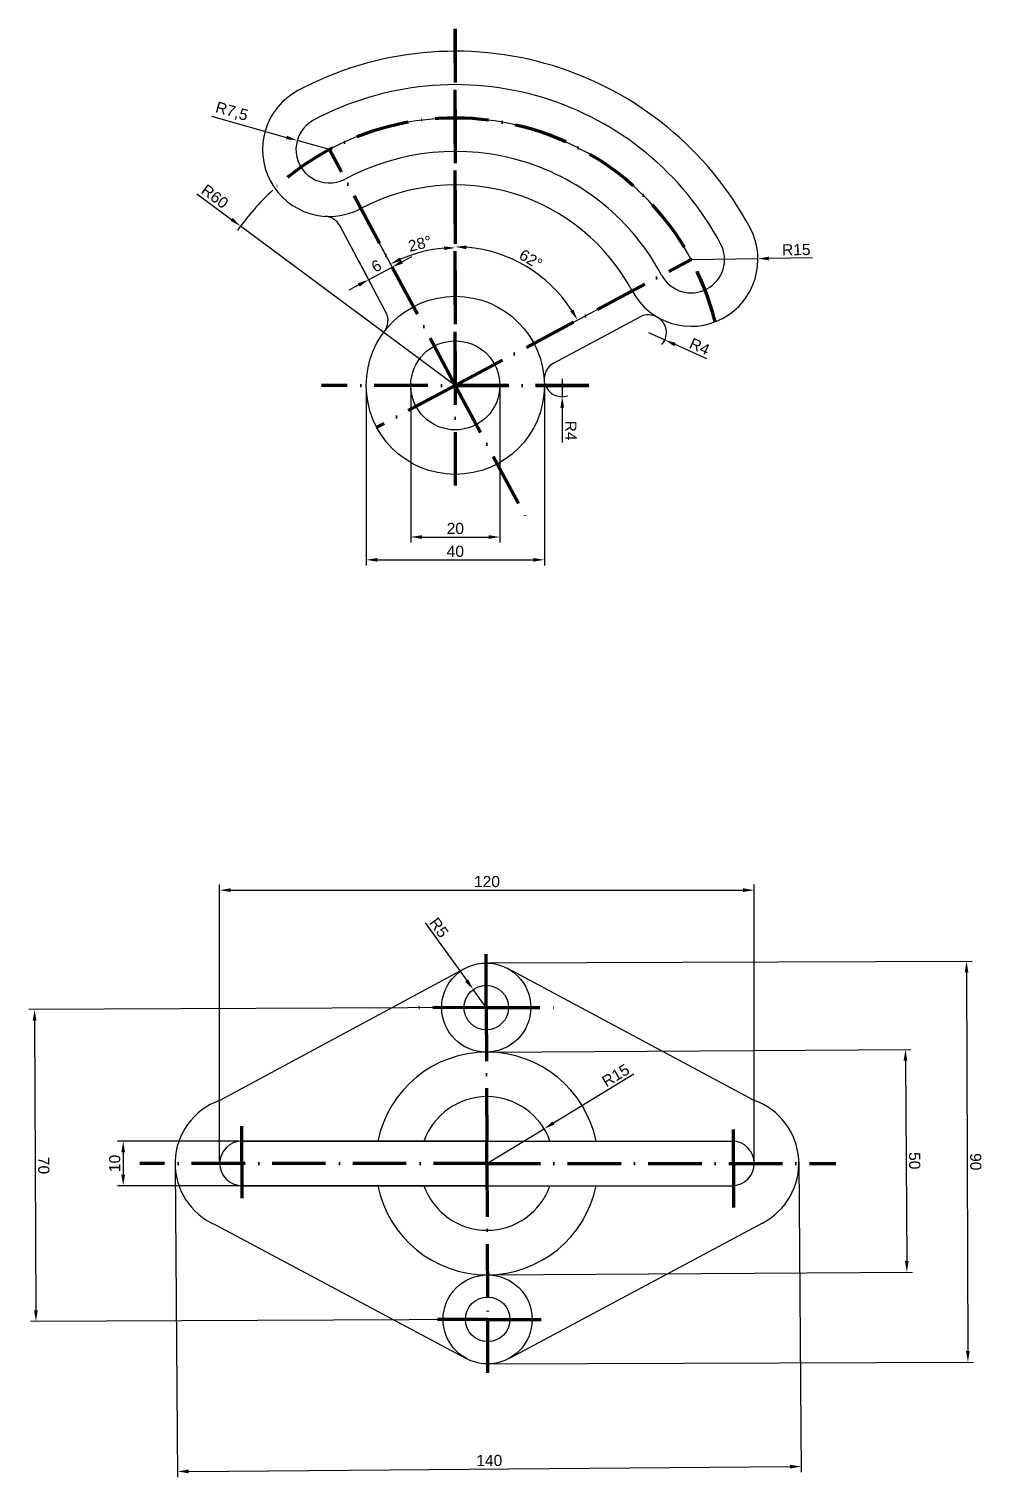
# Model space of a CAD drawing. Header units: millimetres. Extents: x 0 to 2925, y 0 to 4203.
# Drawn here: x 2222 to 2436.2, y 3870.3 to 4195.3 of the extents above; entities that cross this region are included whole.
import ezdxf

# ---------------------------------------------------------------- set-up
doc = ezdxf.new("R2010")
doc.units = ezdxf.units.MM
doc.linetypes.add('ACAD_ISO10W100', pattern=[18, 12, -3, 0, -3])
doc.styles.get("Standard").update_dxf_attribs({"font": 'arial.ttf'})
doc.dimstyles.new('ISO-25', dxfattribs={"dimtxt": 2.5, "dimasz": 2.5, "dimexe": 1.25, "dimexo": 0.625, "dimtad": 1, "dimtxsty": 'Standard', "dimcen": 2.5, "dimadec": 0, "dimazin": 0, "dimtfac": 1, "dimtmove": 0, "dimatfit": 3, "dimfxl": 1, "dimarcsym": 0})

# ---------------------------------------------------------------- blocks, each defined once
blk = doc.blocks.new('*D2')
at = {"color": 0, "lineweight": -2, "transparency": 16777216}
for p, q in [((2264.82, 3941.26), (2264.82, 4003.24)), ((2267.32, 4001.99), (2382.32, 4001.99)), ((2384.82, 3941.26), (2384.82, 4003.24))]:
    blk.add_line(p, q, dxfattribs=at)
at = {"color": 0, "lineweight": 100, "transparency": 16777216}
for points in [[(2267.32, 4002.41), (2267.32, 4001.58), (2264.82, 4001.99)], [(2382.32, 4002.41), (2382.32, 4001.58), (2384.82, 4001.99)]]:
    blk.add_solid(points, dxfattribs=at)
at = {"layer": 'Defpoints', "color": 0, "lineweight": 100, "transparency": 16777216}
for p in [(2384.82, 4001.99), (2264.82, 3940.64), (2384.82, 3940.64)]:
    blk.add_point(p, dxfattribs=at)
at = {"color": 0, "transparency": 16777216, "insert": (2324.82, 4003.9), "char_height": 2.5, "attachment_point": 5}
blk.add_mtext('120', dxfattribs=at)
blk = doc.blocks.new('*D3')
at = {"color": 0, "lineweight": -2, "transparency": 16777216}
for p, q in [((2269.19, 3945.64), (2241.93, 3945.64)), ((2243.18, 3943.14), (2243.18, 3938.14)), ((2269.19, 3935.64), (2241.93, 3935.64))]:
    blk.add_line(p, q, dxfattribs=at)
at = {"color": 0, "lineweight": 100, "transparency": 16777216}
for points in [[(2242.76, 3943.14), (2243.6, 3943.14), (2243.18, 3945.64)], [(2242.76, 3938.14), (2243.6, 3938.14), (2243.18, 3935.64)]]:
    blk.add_solid(points, dxfattribs=at)
at = {"layer": 'Defpoints', "color": 0, "lineweight": 100, "transparency": 16777216}
for p in [(2269.82, 3945.64), (2243.18, 3935.64), (2269.82, 3935.64)]:
    blk.add_point(p, dxfattribs=at)
at = {"color": 0, "transparency": 16777216, "insert": (2241.28, 3940.64), "char_height": 2.5, "attachment_point": 5, "rotation": 90}
blk.add_mtext('10', dxfattribs=at)
blk = doc.blocks.new('*D4')
at = {"color": 0, "lineweight": -2, "transparency": 16777216}
for p, q in [((2324.03, 3975.63), (2222.03, 3975.17)), ((2223.29, 3972.68), (2223.58, 3907.68)), ((2324.35, 3905.63), (2222.35, 3905.17))]:
    blk.add_line(p, q, dxfattribs=at)
at = {"color": 0, "lineweight": 100, "transparency": 16777216}
for points in [[(2223.71, 3972.68), (2222.87, 3972.67), (2223.28, 3975.18)], [(2224, 3907.68), (2223.17, 3907.67), (2223.6, 3905.18)]]:
    blk.add_solid(points, dxfattribs=at)
at = {"layer": 'Defpoints', "color": 0, "lineweight": 100, "transparency": 16777216}
for p in [(2324.66, 3975.64), (2223.6, 3905.18), (2324.98, 3905.64)]:
    blk.add_point(p, dxfattribs=at)
at = {"color": 0, "transparency": 16777216, "insert": (2225.34, 3940.18), "char_height": 2.5, "attachment_point": 5, "rotation": 270.2607}
blk.add_mtext('70', dxfattribs=at)
blk = doc.blocks.new('*D5')
at = {"color": 0, "lineweight": -2, "transparency": 16777216}
for p, q in [((2325.28, 3965.64), (2419.99, 3966.24)), ((2418.76, 3963.74), (2419.04, 3918.74)), ((2325.6, 3915.64), (2420.31, 3916.24))]:
    blk.add_line(p, q, dxfattribs=at)
at = {"color": 0, "lineweight": 100, "transparency": 16777216}
for points in [[(2419.17, 3963.74), (2418.34, 3963.73), (2418.74, 3966.24)], [(2419.46, 3918.74), (2418.63, 3918.73), (2419.06, 3916.24)]]:
    blk.add_solid(points, dxfattribs=at)
at = {"layer": 'Defpoints', "color": 0, "lineweight": 100, "transparency": 16777216}
for p in [(2324.66, 3965.64), (2324.98, 3915.64), (2419.06, 3916.24)]:
    blk.add_point(p, dxfattribs=at)
at = {"color": 0, "transparency": 16777216, "insert": (2420.8, 3941.25), "char_height": 2.5, "attachment_point": 5, "rotation": 270.3649}
blk.add_mtext('50', dxfattribs=at)
blk = doc.blocks.new('*D6')
at = {"color": 0, "lineweight": -2, "transparency": 16777216}
for p, q in [((2325.28, 3985.64), (2433.7, 3986.02)), ((2432.46, 3983.52), (2432.76, 3898.52)), ((2325.6, 3895.64), (2434.02, 3896.02))]:
    blk.add_line(p, q, dxfattribs=at)
at = {"color": 0, "lineweight": 100, "transparency": 16777216}
for points in [[(2432.88, 3983.52), (2432.04, 3983.52), (2432.45, 3986.02)], [(2433.18, 3898.52), (2432.34, 3898.52), (2432.77, 3896.02)]]:
    blk.add_solid(points, dxfattribs=at)
at = {"layer": 'Defpoints', "color": 0, "lineweight": 100, "transparency": 16777216}
for p in [(2324.66, 3985.64), (2324.98, 3895.64), (2432.77, 3896.02)]:
    blk.add_point(p, dxfattribs=at)
at = {"color": 0, "transparency": 16777216, "insert": (2434.51, 3941.02), "char_height": 2.5, "attachment_point": 5, "rotation": 270.2027}
blk.add_mtext('90', dxfattribs=at)
blk = doc.blocks.new('*D7')
at = {"color": 0, "lineweight": -2, "transparency": 16777216}
for p, q in [((2254.82, 3939.89), (2255.37, 3870.25)), ((2394.82, 3941), (2395.37, 3871.35)), ((2257.86, 3871.52), (2392.86, 3872.58))]:
    blk.add_line(p, q, dxfattribs=at)
at = {"color": 0, "lineweight": 100, "transparency": 16777216}
for points in [[(2257.86, 3871.94), (2257.86, 3871.1), (2255.36, 3871.5)], [(2392.85, 3873), (2392.86, 3872.17), (2395.36, 3872.6)]]:
    blk.add_solid(points, dxfattribs=at)
at = {"layer": 'Defpoints', "color": 0, "lineweight": 100, "transparency": 16777216}
for p in [(2254.82, 3940.52), (2394.81, 3941.62), (2395.36, 3872.6)]:
    blk.add_point(p, dxfattribs=at)
at = {"color": 0, "transparency": 16777216, "insert": (2325.34, 3873.95), "char_height": 2.5, "attachment_point": 5, "rotation": 0.4515}
blk.add_mtext('140', dxfattribs=at)
blk = doc.blocks.new('*D8')
at = {"color": 0, "lineweight": -2, "transparency": 16777216}
for p, q in [((2310.96, 3994.62), (2320.27, 3981.72)), ((2324.66, 3975.64), (2321.73, 3979.69))]:
    blk.add_line(p, q, dxfattribs=at)
at = {"color": 0, "lineweight": 100, "transparency": 16777216}
blk.add_solid([(2320.61, 3981.96), (2319.93, 3981.47), (2321.73, 3979.69)], dxfattribs=at)
at = {"layer": 'Defpoints', "color": 0, "lineweight": 100, "transparency": 16777216}
for p in [(2321.73, 3979.69), (2324.66, 3975.64)]:
    blk.add_point(p, dxfattribs=at)
at = {"color": 0, "transparency": 16777216, "insert": (2314.05, 3993.58), "char_height": 2.5, "attachment_point": 5, "rotation": 305.8144}
blk.add_mtext('R5', dxfattribs=at)
blk = doc.blocks.new('*D9')
at = {"color": 0, "lineweight": -2, "transparency": 16777216}
for p, q in [((2357.8, 3960.65), (2339.78, 3949.72)), ((2324.82, 3940.64), (2337.64, 3948.42))]:
    blk.add_line(p, q, dxfattribs=at)
at = {"color": 0, "lineweight": 100, "transparency": 16777216}
blk.add_solid([(2339.56, 3950.07), (2339.99, 3949.36), (2337.64, 3948.42)], dxfattribs=at)
at = {"layer": 'Defpoints', "color": 0, "lineweight": 100, "transparency": 16777216}
for p in [(2337.64, 3948.42), (2324.82, 3940.64)]:
    blk.add_point(p, dxfattribs=at)
at = {"color": 0, "transparency": 16777216, "insert": (2353.71, 3960.4), "char_height": 2.5, "attachment_point": 5, "rotation": 31.2543}
blk.add_mtext('R15', dxfattribs=at)
blk = doc.blocks.new('*D24')
at = {"color": 0, "linetype": 'ByBlock', "lineweight": -2, "transparency": 16777216}
for p, q in [((2307.72, 4114.67), (2307.72, 4080.01)), ((2327.72, 4114.67), (2327.72, 4080.01)), ((2310.22, 4081.26), (2325.22, 4081.26))]:
    blk.add_line(p, q, dxfattribs=at)
at = {"color": 0, "linetype": 'ByBlock', "lineweight": 100, "transparency": 16777216}
for points in [[(2310.22, 4081.67), (2310.22, 4080.84), (2307.72, 4081.26)], [(2325.22, 4081.67), (2325.22, 4080.84), (2327.72, 4081.26)]]:
    blk.add_solid(points, dxfattribs=at)
at = {"layer": 'Defpoints', "color": 0, "linetype": 'ByBlock', "lineweight": 100, "transparency": 16777216}
for p in [(2307.72, 4115.3), (2327.72, 4115.3), (2327.72, 4081.26)]:
    blk.add_point(p, dxfattribs=at)
at = {"color": 0, "linetype": 'ByBlock', "lineweight": 100, "transparency": 16777216, "insert": (2317.72, 4083.16), "char_height": 2.5, "attachment_point": 5}
blk.add_mtext('20', dxfattribs=at)
blk = doc.blocks.new('*D25')
at = {"color": 0, "linetype": 'ByBlock', "lineweight": -2, "transparency": 16777216}
for p, q in [((2297.72, 4114.67), (2297.72, 4074.89)), ((2337.72, 4114.67), (2337.72, 4074.89)), ((2300.22, 4076.14), (2335.22, 4076.14))]:
    blk.add_line(p, q, dxfattribs=at)
at = {"color": 0, "linetype": 'ByBlock', "lineweight": 100, "transparency": 16777216}
for points in [[(2300.22, 4076.55), (2300.22, 4075.72), (2297.72, 4076.14)], [(2335.22, 4076.55), (2335.22, 4075.72), (2337.72, 4076.14)]]:
    blk.add_solid(points, dxfattribs=at)
at = {"layer": 'Defpoints', "color": 0, "linetype": 'ByBlock', "lineweight": 100, "transparency": 16777216}
for p in [(2297.72, 4115.3), (2337.72, 4115.3), (2337.72, 4076.14)]:
    blk.add_point(p, dxfattribs=at)
at = {"color": 0, "linetype": 'ByBlock', "lineweight": 100, "transparency": 16777216, "insert": (2317.72, 4078.04), "char_height": 2.5, "attachment_point": 5}
blk.add_mtext('40', dxfattribs=at)
blk = doc.blocks.new('*D26')
at = {"color": 0, "linetype": 'ByBlock', "lineweight": -2, "transparency": 16777216}
for p, q in [((2301.32, 4146.01), (2304.14, 4140.73)), ((2296.03, 4143.18), (2298.84, 4137.91)), ((2298.26, 4139.01), (2303.55, 4141.84)), ((2305.75, 4143.01), (2307.96, 4144.19)), ((2296.05, 4137.83), (2293.84, 4136.66))]:
    blk.add_line(p, q, dxfattribs=at)
at = {"color": 0, "linetype": 'ByBlock', "lineweight": 100, "transparency": 16777216}
for points in [[(2305.56, 4143.38), (2305.95, 4142.65), (2303.55, 4141.84)], [(2295.85, 4138.2), (2296.25, 4137.47), (2298.26, 4139.01)]]:
    blk.add_solid(points, dxfattribs=at)
at = {"layer": 'Defpoints', "color": 0, "linetype": 'ByBlock', "lineweight": 100, "transparency": 16777216}
for p in [(2301.03, 4146.56), (2295.73, 4143.73), (2303.55, 4141.84)]:
    blk.add_point(p, dxfattribs=at)
at = {"color": 0, "linetype": 'ByBlock', "lineweight": 100, "transparency": 16777216, "insert": (2300.01, 4142.1), "char_height": 2.5, "attachment_point": 5, "rotation": 28.1023}
blk.add_mtext('6', dxfattribs=at)
blk = doc.blocks.new('*D27')
at = {"color": 0, "linetype": 'ByBlock', "lineweight": -2, "transparency": 16777216}
blk.add_arc((2317.72, 4115.3), 31.09, 32.7115, 85.3908, dxfattribs=at)
at = {"color": 0, "linetype": 'ByBlock', "lineweight": 100, "transparency": 16777216}
for points in [[(2320.2, 4145.87), (2320.23, 4146.7), (2317.72, 4146.38)], [(2344.23, 4132.31), (2343.51, 4131.89), (2345.14, 4129.94)]]:
    blk.add_solid(points, dxfattribs=at)
at = {"layer": 'Defpoints', "color": 0, "linetype": 'ByBlock', "lineweight": 100, "transparency": 16777216}
for p in [(2317.72, 4195.3), (2370.65, 4143.56), (2338.22, 4138.67), (2317.72, 4115.3), (2317.72, 4092.3)]:
    blk.add_point(p, dxfattribs=at)
at = {"color": 0, "linetype": 'ByBlock', "lineweight": 100, "transparency": 16777216, "insert": (2334.68, 4143.59), "char_height": 2.5, "attachment_point": 5, "rotation": 329.0511}
blk.add_mtext('62°', dxfattribs=at)
blk = doc.blocks.new('*D28')
at = {"color": 0, "linetype": 'ByBlock', "lineweight": -2, "transparency": 16777216}
blk.add_arc((2317.72, 4115.3), 30.88, 94.6402, 113.462, dxfattribs=at)
at = {"color": 0, "linetype": 'ByBlock', "lineweight": 100, "transparency": 16777216}
for points in [[(2315.2, 4146.49), (2315.24, 4145.66), (2317.72, 4146.18)], [(2305.61, 4143.25), (2305.24, 4144), (2303.17, 4142.54)]]:
    blk.add_solid(points, dxfattribs=at)
at = {"layer": 'Defpoints', "color": 0, "linetype": 'ByBlock', "lineweight": 100, "transparency": 16777216}
for p in [(2317.72, 4195.3), (2289.46, 4168.23), (2312.69, 4145.77), (2317.72, 4115.3), (2317.72, 4092.3)]:
    blk.add_point(p, dxfattribs=at)
at = {"color": 0, "linetype": 'ByBlock', "lineweight": 100, "transparency": 16777216, "insert": (2309.76, 4147.1), "char_height": 2.5, "attachment_point": 5, "rotation": 14.0511}
blk.add_mtext('28°', dxfattribs=at)
blk = doc.blocks.new('*D29')
at = {"color": 0, "linetype": 'ByBlock', "lineweight": -2, "transparency": 16777216}
for p, q in [((2370.65, 4143.56), (2385.64, 4143.74)), ((2397.89, 4143.89), (2388.14, 4143.77))]:
    blk.add_line(p, q, dxfattribs=at)
at = {"color": 0, "linetype": 'ByBlock', "lineweight": 100, "transparency": 16777216}
blk.add_solid([(2388.14, 4144.19), (2388.15, 4143.36), (2385.64, 4143.74)], dxfattribs=at)
at = {"layer": 'Defpoints', "color": 0, "linetype": 'ByBlock', "lineweight": 100, "transparency": 16777216}
for p in [(2370.65, 4143.56), (2385.64, 4143.74)]:
    blk.add_point(p, dxfattribs=at)
at = {"color": 0, "linetype": 'ByBlock', "lineweight": 100, "transparency": 16777216, "insert": (2394.24, 4145.75), "char_height": 2.5, "attachment_point": 5, "rotation": 0.6929}
blk.add_mtext('R15', dxfattribs=at)
blk = doc.blocks.new('*D30')
at = {"color": 0, "linetype": 'ByBlock', "lineweight": -2, "transparency": 16777216}
for p, q in [((2262.99, 4175.72), (2279.83, 4170.95)), ((2289.46, 4168.23), (2282.24, 4170.27))]:
    blk.add_line(p, q, dxfattribs=at)
at = {"color": 0, "linetype": 'ByBlock', "lineweight": 100, "transparency": 16777216}
blk.add_solid([(2279.95, 4171.35), (2279.72, 4170.55), (2282.24, 4170.27)], dxfattribs=at)
at = {"layer": 'Defpoints', "color": 0, "linetype": 'ByBlock', "lineweight": 100, "transparency": 16777216}
for p in [(2282.24, 4170.27), (2289.46, 4168.23)]:
    blk.add_point(p, dxfattribs=at)
at = {"color": 0, "linetype": 'ByBlock', "lineweight": 100, "transparency": 16777216, "insert": (2267.51, 4176.64), "char_height": 2.5, "attachment_point": 5, "rotation": 344.1929}
blk.add_mtext('R7,5', dxfattribs=at)
blk = doc.blocks.new('*D31')
at = {"color": 0, "linetype": 'ByBlock', "lineweight": -2, "transparency": 16777216}
for p, q in [((2259.72, 4158.32), (2267.52, 4152.53)), ((2317.72, 4115.3), (2269.53, 4151.04))]:
    blk.add_line(p, q, dxfattribs=at)
blk.add_arc((2317.72, 4115.3), 60, 133.0606, 144.6294, dxfattribs=at)
at = {"color": 0, "linetype": 'ByBlock', "lineweight": 100, "transparency": 16777216}
blk.add_solid([(2267.77, 4152.87), (2267.27, 4152.2), (2269.53, 4151.04)], dxfattribs=at)
at = {"layer": 'Defpoints', "color": 0, "linetype": 'ByBlock', "lineweight": 100, "transparency": 16777216}
for p in [(2269.53, 4151.04), (2317.72, 4115.3)]:
    blk.add_point(p, dxfattribs=at)
at = {"color": 0, "linetype": 'ByBlock', "lineweight": 100, "transparency": 16777216, "insert": (2263.75, 4157.7), "char_height": 2.5, "attachment_point": 5, "rotation": 323.4358}
blk.add_mtext('R60', dxfattribs=at)
blk = doc.blocks.new('*D32')
at = {"color": 0, "linetype": 'ByBlock', "lineweight": -2, "transparency": 16777216}
for p, q in [((2361.1, 4127.13), (2364.75, 4125.49)), ((2374.18, 4121.23), (2367.03, 4124.46))]:
    blk.add_line(p, q, dxfattribs=at)
blk.add_arc((2361.1, 4127.13), 4, 317.801, 50.9067, dxfattribs=at)
at = {"color": 0, "linetype": 'ByBlock', "lineweight": 100, "transparency": 16777216}
blk.add_solid([(2367.2, 4124.84), (2366.86, 4124.08), (2364.75, 4125.49)], dxfattribs=at)
at = {"layer": 'Defpoints', "color": 0, "linetype": 'ByBlock', "lineweight": 100, "transparency": 16777216}
for p in [(2361.1, 4127.13), (2364.75, 4125.49)]:
    blk.add_point(p, dxfattribs=at)
at = {"color": 0, "linetype": 'ByBlock', "lineweight": 100, "transparency": 16777216, "insert": (2372.55, 4124.02), "char_height": 2.5, "attachment_point": 5, "rotation": 335.7059}
blk.add_mtext('R4', dxfattribs=at)
blk = doc.blocks.new('*D33')
at = {"color": 0, "linetype": 'ByBlock', "lineweight": -2, "transparency": 16777216}
for p, q in [((2341.67, 4116.76), (2341.71, 4112.76)), ((2341.81, 4102.49), (2341.74, 4110.26))]:
    blk.add_line(p, q, dxfattribs=at)
blk.add_arc((2341.67, 4116.76), 4, 192.4304, 288.4591, dxfattribs=at)
at = {"color": 0, "linetype": 'ByBlock', "lineweight": 100, "transparency": 16777216}
blk.add_solid([(2342.15, 4110.26), (2341.32, 4110.25), (2341.71, 4112.76)], dxfattribs=at)
at = {"layer": 'Defpoints', "color": 0, "linetype": 'ByBlock', "lineweight": 100, "transparency": 16777216}
for p in [(2341.67, 4116.76), (2341.71, 4112.76)]:
    blk.add_point(p, dxfattribs=at)
at = {"color": 0, "linetype": 'ByBlock', "lineweight": 100, "transparency": 16777216, "insert": (2343.66, 4105.14), "char_height": 2.5, "attachment_point": 5, "rotation": 270.5542}
blk.add_mtext('R4', dxfattribs=at)

msp = doc.modelspace()

# ---------------------------------------------------------------- linework, layer by layer
at = {"color": 242, "linetype": 'ACAD_ISO10W100', "lineweight": 100, "true_color": 0xcd2027}
for p, q in [((2317.719, 4115.3), (2317.719, 4195.3)), ((2317.719, 4195.3), (2317.719, 4092.3)), ((2317.719, 4115.3), (2289.456, 4168.226)), ((2317.719, 4115.3), (2370.645, 4143.563)), ((2347.719, 4115.3), (2287.719, 4115.3)), ((2317.719, 4115.3), (2300.076, 4105.879)), ((2317.719, 4115.3), (2347.719, 4115.3)), ((2317.719, 4115.3), (2333.474, 4085.795)), ((2324.657, 3975.636), (2324.657, 3990.409)), ((2324.657, 3975.636), (2309.251, 3975.566)), ((2324.657, 3975.636), (2324.817, 3940.637)), ((2324.657, 3975.636), (2341.884, 3975.636)), ((2269.817, 3940.637), (2269.817, 3949.039)), ((2380.19, 3940.637), (2380.19, 3948.253)), ((2324.817, 3940.637), (2324.817, 3945.637)), ((2324.817, 3940.637), (2246.93, 3940.637)), ((2269.817, 3940.637), (2269.817, 3932.882)), ((2324.817, 3940.637), (2324.976, 3905.637)), ((2324.817, 3940.637), (2324.817, 3935.637)), ((2324.817, 3940.637), (2403.102, 3940.637)), ((2380.19, 3940.637), (2380.19, 3930.777)), ((2324.976, 3905.637), (2313.691, 3905.586)), ((2324.976, 3905.637), (2324.976, 3892.469)), ((2324.976, 3905.637), (2339.233, 3905.637))]:
    msp.add_line(p, q, dxfattribs=at)
for p, q in [((2308.298, 4132.942), (2296.521, 4154.995)), ((2302.149, 4131.719), (2291.773, 4151.149)), ((2335.361, 4124.721), (2357.413, 4136.497)), ((2339.79, 4120.284), (2359.22, 4130.66)), ((2264.817, 3954.779), (2319.917, 3984.442)), ((2384.817, 3954.779), (2329.376, 3984.453)), ((2324.817, 3945.637), (2269.817, 3945.637)), ((2269.817, 3945.637), (2379.817, 3945.637)), ((2324.817, 3940.637), (2324.817, 3945.637)), ((2324.817, 3940.637), (2324.817, 3935.637)), ((2324.817, 3935.637), (2269.817, 3935.637)), ((2269.817, 3935.637), (2379.817, 3935.637)), ((2263.929, 3926.841), (2320.273, 3896.812)), ((2386.627, 3927.272), (2329.971, 3896.968))]:
    msp.add_line(p, q)
for centre, radius in [((2317.719, 4115.3), 20), ((2317.719, 4115.3), 10), ((2324.657, 3975.636), 10), ((2324.657, 3975.636), 5), ((2324.976, 3905.637), 10), ((2324.976, 3905.637), 5)]:
    msp.add_circle(centre, radius)
for centre, radius, start, end in [((2317.719, 4115.3), 75, 28.10226, 118.10226), ((2289.456, 4168.226), 15, 118.10226, 298.10226), ((2317.719, 4115.3), 67.5, 28.10226, 118.10226), ((2289.456, 4168.226), 7.5, 118.10225, 298.10225), ((2317.719, 4115.3), 60, 28.10226, 118.10226), ((2317.719, 4115.3), 52.5, 28.10226, 118.10226), ((2317.719, 4115.3), 45, 28.10226, 118.10226), ((2317.719, 4115.3), 45, 28.10226, 118.10226), ((2288.245, 4149.265), 4, 28.10226, 86.34539), ((2370.645, 4143.563), 15, 208.10226, 28.10226), ((2370.645, 4143.563), 7.5, 208.10226, 28.10226), ((2298.62, 4129.835), 4, 322.72657, 28.10226), ((2361.105, 4127.131), 4, 59.85912, 118.10226), ((2341.674, 4116.756), 4, 118.10226, 183.47794), ((2324.817, 3940.637), 25, 11.53696, 168.46304), ((2269.817, 3940.637), 15, 109.47122, 246.89001), ((2324.817, 3940.637), 15, 19.47122, 160.52878), ((2379.817, 3940.637), 15, 297.00023, 70.52878), ((2269.817, 3940.637), 5, 90, 270), ((2379.817, 3940.637), 5, 270, 90), ((2324.817, 3940.637), 25, 191.53696, 348.46304), ((2324.817, 3940.637), 15, 199.47122, 340.52878)]:
    msp.add_arc(centre, radius, start, end)
msp.add_arc((2317.719, 4115.3), 60, 13.74074, 132.46377, dxfattribs=at)

# ---------------------------------------------------------------- dimensions: what is measured, and where the dimension line sits
at = {"color": 18, "linetype": 'ByBlock', "lineweight": 100, "true_color": 0x000000}
for base, line1, line2, picture, middle in [((2312.693, 4145.765), ((2317.719, 4195.3), (2317.719, 4092.3)), ((2317.719, 4115.3), (2289.456, 4168.226)), '*D28', (2309.76, 4147.098)), ((2338.221, 4138.665), ((2317.719, 4115.3), (2370.645, 4143.563)), ((2317.719, 4195.3), (2317.719, 4092.3)), '*D27', (2334.683, 4143.59))]:
    dim = msp.add_angular_dim_2l(base=base, line1=line1, line2=line2, dimstyle='ISO-25', dxfattribs=at)
    dim.commit()
    dim.dimension.update_dxf_attribs({"geometry": picture, "text_midpoint": middle})
for center, mpoint, picture, middle in [((2289.456, 4168.226), (2282.239, 4170.269), '*D30', (2266.937, 4174.602)), ((2361.105, 4127.131), (2364.75, 4125.486), '*D32', (2371.775, 4122.315))]:
    dim = msp.add_radius_dim(center=center, mpoint=mpoint, dimstyle='ISO-25', dxfattribs=at)
    dim.commit()
    dim.dimension.update_dxf_attribs({"geometry": picture, "text_midpoint": middle, "dimtype": 164})
for center, mpoint, picture, middle in [((2317.719, 4115.3), (2269.527, 4151.043), '*D31', (2263.746, 4157.698)), ((2370.645, 4143.563), (2385.644, 4143.744), '*D29', (2394.242, 4145.749)), ((2341.674, 4116.756), (2341.713, 4112.756), '*D33', (2343.662, 4105.139))]:
    dim = msp.add_radius_dim(center=center, mpoint=mpoint, dimstyle='ISO-25', dxfattribs=at)
    dim.commit()
    dim.dimension.update_dxf_attribs({"geometry": picture, "text_midpoint": middle})
dim = msp.add_aligned_dim(p1=(2295.733, 4143.734), p2=(2301.026, 4146.56), distance=-5.354, dimstyle='ISO-25', dxfattribs=at)
dim.commit()
dim.dimension.update_dxf_attribs({"geometry": '*D26', "text_midpoint": (2300.006, 4142.101)})
for base, p1, p2, picture, middle in [((2337.719, 4076.137), (2297.719, 4115.3), (2337.719, 4115.3), '*D25', (2317.719, 4078.038)), ((2327.719, 4081.258), (2307.719, 4115.3), (2327.719, 4115.3), '*D24', (2317.719, 4083.159))]:
    dim = msp.add_linear_dim(base=base, p1=p1, p2=p2, dimstyle='ISO-25', dxfattribs=at)
    dim.commit()
    dim.dimension.update_dxf_attribs({"geometry": picture, "text_midpoint": middle})
dim = msp.add_linear_dim(base=(2384.817, 4001.994), p1=(2264.817, 3940.637), p2=(2384.817, 3940.637), dimstyle='ISO-25')
dim.commit()
dim.dimension.update_dxf_attribs({"geometry": '*D2', "text_midpoint": (2324.817, 4003.895)})
for center, mpoint, picture, middle in [((2324.657, 3975.636), (2321.732, 3979.691), '*D8', (2312.509, 3992.472)), ((2324.817, 3940.637), (2337.64, 3948.419), '*D9', (2354.701, 3958.774))]:
    dim = msp.add_radius_dim(center=center, mpoint=mpoint, dimstyle='ISO-25')
    dim.commit()
    dim.dimension.update_dxf_attribs({"geometry": picture, "text_midpoint": middle, "dimtype": 164})
for p1, p2, distance, picture, middle in [((2324.657, 3985.636), (2324.976, 3895.637), 107.794, '*D6', (2434.512, 3941.025)), ((2324.657, 3975.636), (2324.976, 3905.637), -101.381, '*D4', (2225.338, 3940.184)), ((2324.657, 3965.636), (2324.976, 3915.637), 94.086, '*D5', (2420.803, 3941.248)), ((2254.817, 3940.519), (2394.813, 3941.622), -69.021, '*D7', (2325.344, 3873.953))]:
    dim = msp.add_aligned_dim(p1=p1, p2=p2, distance=distance, dimstyle='ISO-25')
    dim.commit()
    dim.dimension.update_dxf_attribs({"geometry": picture, "text_midpoint": middle})
dim = msp.add_linear_dim(base=(2243.18, 3935.637), p1=(2269.817, 3945.637), p2=(2269.817, 3935.637), angle=90, dimstyle='ISO-25')
dim.commit()
dim.dimension.update_dxf_attribs({"geometry": '*D3', "text_midpoint": (2241.278, 3940.637)})

doc.saveas('drawing.dxf')
